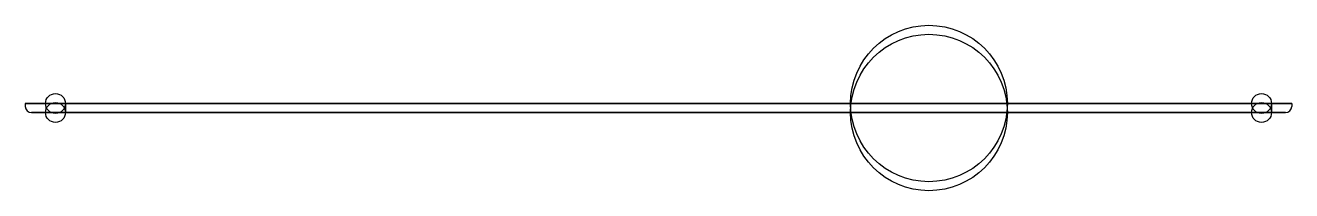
# Model space of a CAD drawing. Header units: millimetres. Extents: x -105 to 105, y -14 to 14.
import ezdxf

# ---------------------------------------------------------------- set-up
doc = ezdxf.new("R2010")
doc.units = ezdxf.units.MM
doc.layers.add('Body', color=7, linetype='CONTINUOUS')

msp = doc.modelspace()

# ---------------------------------------------------------------- linework, layer by layer
at = {"layer": 'Body'}
for p, q in [((-105, 0.75, 41), (-105, 0.25, 41)), ((-105, 0.75, 41), (-105, 0.75, -41)), ((-105, 0.75, -41), (-105, 0.25, -41)), ((105, 0.75, 41), (-105, 0.75, 41)), ((-105, 0.75, 41), (-105, 0.25, 41)), ((-105, 0.75, 41), (-105, 0.75, -41)), ((105, 0.75, 41), (-105, 0.75, 41)), ((-105, 0.75, -41), (105, 0.75, -41)), ((-105, 0.75, -41), (-105, 0.25, -41)), ((-105, 0.75, -41), (105, 0.75, -41)), ((-105, 0.25, 41), (-105, 0.25, -41)), ((-105, 0.25, 41), (-105, 0.25, -41)), ((-98.35, 0.75, -30), (-98.35, -0.75, -30)), ((-98.35, 0.75, -30), (-98.35, -0.75, -30)), ((-98.35, 0.75, -10), (-98.35, -0.75, -10)), ((-98.35, 0.75, -10), (-98.35, -0.75, -10)), ((-98.35, 0.75, 10), (-98.35, -0.75, 10)), ((-98.35, 0.75, 10), (-98.35, -0.75, 10)), ((-98.35, 0.75, 30), (-98.35, -0.75, 30)), ((-98.35, 0.75, 30), (-98.35, -0.75, 30)), ((57.85, -0.75), (57.85, 0.75)), ((57.85, -0.75), (57.85, 0.75)), ((101.65, 0.75, -30), (101.65, -0.75, -30)), ((101.65, 0.75, -30), (101.65, -0.75, -30)), ((101.65, 0.75, -10), (101.65, -0.75, -10)), ((101.65, 0.75, -10), (101.65, -0.75, -10)), ((101.65, 0.75, 10), (101.65, -0.75, 10)), ((101.65, 0.75, 10), (101.65, -0.75, 10)), ((101.65, 0.75, 30), (101.65, -0.75, 30)), ((101.65, 0.75, 30), (101.65, -0.75, 30)), ((105, 0.75, 41), (105, 0.25, 41)), ((105, 0.75, -41), (105, 0.75, 41)), ((105, 0.75, -41), (105, 0.25, -41)), ((105, 0.75, -41), (105, 0.25, -41)), ((105, 0.75, -41), (105, 0.75, 41)), ((105, 0.75, 41), (105, 0.25, 41)), ((105, 0.25, -41), (105, 0.25, 41)), ((105, 0.25, -41), (105, 0.25, 41)), ((104, -0.75, 41), (-104, -0.75, 41)), ((-104, -0.75, 41), (-104, -0.75, -41)), ((-104, -0.75, -41), (104, -0.75, -41)), ((-104, -0.75, -41), (104, -0.75, -41)), ((-104, -0.75, 41), (-104, -0.75, -41)), ((104, -0.75, 41), (-104, -0.75, 41)), ((104, -0.75, -41), (104, -0.75, 41)), ((104, -0.75, -41), (104, -0.75, 41))]:
    msp.add_line(p, q, dxfattribs=at)
for centre, radius in [((44.85, 0.75), 13), ((44.85, 0.75), 13), ((44.85, -0.75), 13), ((44.85, -0.75), 13), ((-100, 0.75, -30), 1.65), ((-100, 0.75, -10), 1.65), ((-100, 0.75, 10), 1.65), ((-100, 0.75, 30), 1.65), ((-100, 0.75, -30), 1.65), ((-100, 0.75, -10), 1.65), ((-100, 0.75, 10), 1.65), ((-100, 0.75, 30), 1.65), ((100, 0.75, -30), 1.65), ((100, 0.75, -10), 1.65), ((100, 0.75, 10), 1.65), ((100, 0.75, 30), 1.65), ((100, 0.75, -30), 1.65), ((100, 0.75, -10), 1.65), ((100, 0.75, 10), 1.65), ((100, 0.75, 30), 1.65), ((-100, -0.75, -30), 1.65), ((-100, -0.75, -10), 1.65), ((-100, -0.75, 10), 1.65), ((-100, -0.75, 30), 1.65), ((-100, -0.75, -30), 1.65), ((-100, -0.75, -10), 1.65), ((-100, -0.75, 10), 1.65), ((-100, -0.75, 30), 1.65), ((100, -0.75, -30), 1.65), ((100, -0.75, -10), 1.65), ((100, -0.75, 10), 1.65), ((100, -0.75, 30), 1.65), ((100, -0.75, -30), 1.65), ((100, -0.75, -10), 1.65), ((100, -0.75, 10), 1.65), ((100, -0.75, 30), 1.65)]:
    msp.add_circle(centre, radius, dxfattribs=at)
for centre, start, end in [((-104, 0.25, 41), -180, -90), ((-104, 0.25, 41), -180, -90), ((-104, 0.25, -41), -180, -90), ((-104, 0.25, -41), -180, -90), ((104, 0.25, 41), -90, 0), ((104, 0.25, -41), -90, 0), ((104, 0.25, -41), -90, 0), ((104, 0.25, 41), -90, 0)]:
    msp.add_arc(centre, 1, start, end, dxfattribs=at)

doc.saveas('drawing.dxf')
